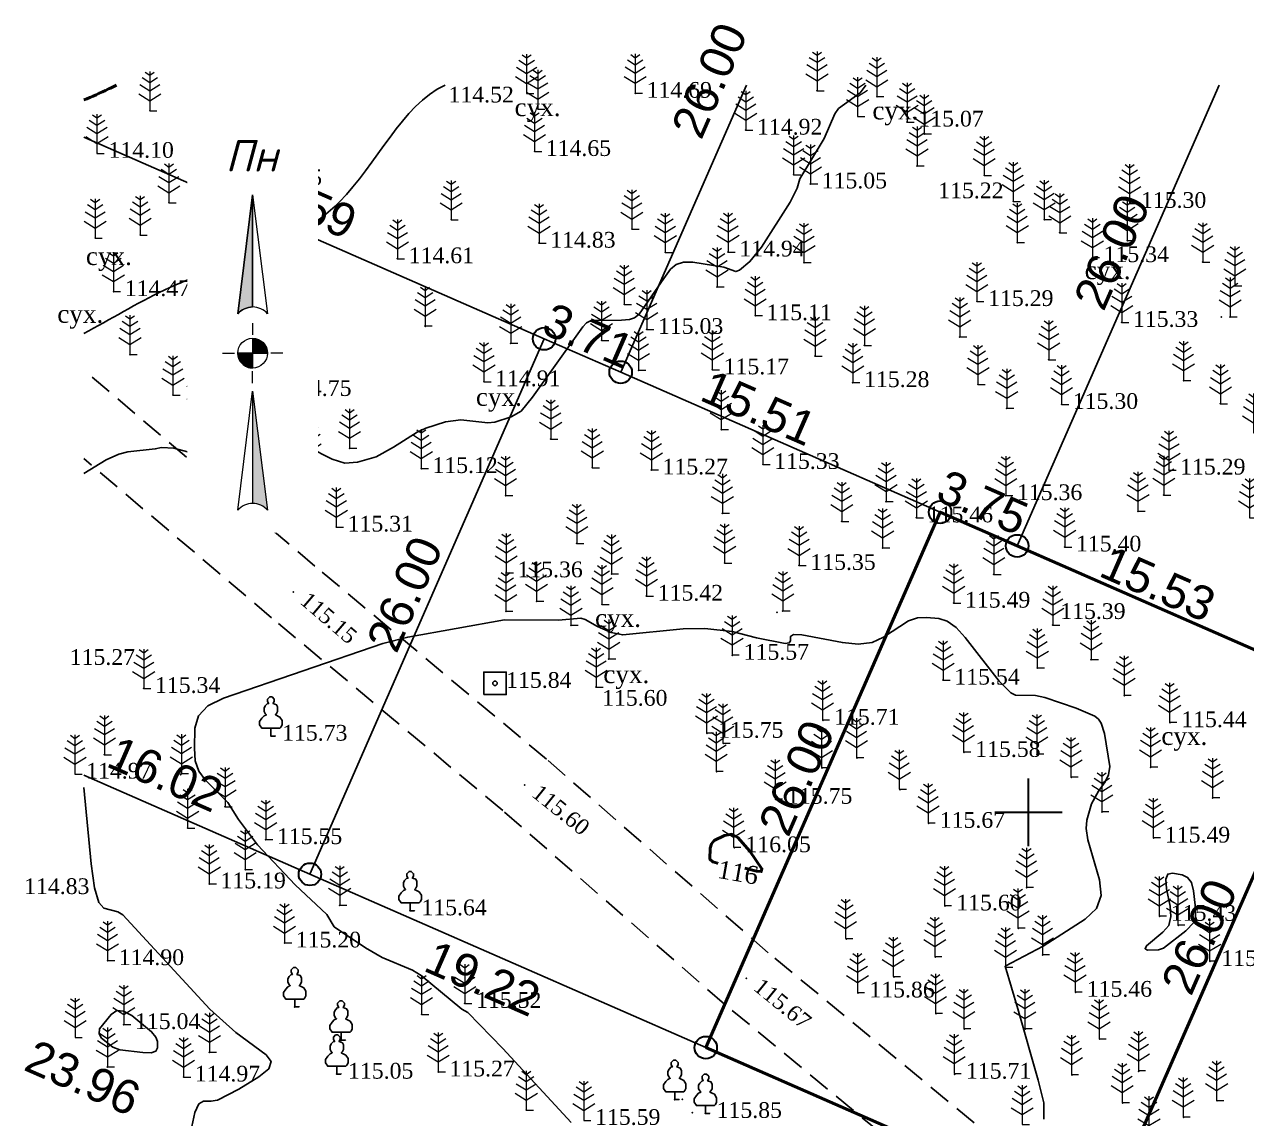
# Model space of a CAD drawing. Header units: millimetres. Extents: x 5405455 to 5405583, y 5524875 to 5524985.
# Drawn here: x 5405455.3 to 5405509.7, y 5524936.4 to 5524985 of the extents above; entities that cross this region are included whole.
import ezdxf
from ezdxf.enums import TextEntityAlignment as Align

# ---------------------------------------------------------------- set-up
doc = ezdxf.new("R2010")
doc.units = ezdxf.units.MM
doc.set_wipeout_variables(frame=1)
doc.linetypes.add('DASHEDX2', pattern=[1.5, 1, -0.5])
for name, color, linetype, lineweight in [('#Лист (текст_ПН)', 250, 'Continuous', 0), ('#Штамп', 250, 'Continuous', 0), ('11900000', 1, 'Continuous', 30), ('ТОЧКИ', 7, 'Continuous', 30)]:
    doc.layers.add(name, color=color, linetype=linetype, lineweight=lineweight)
for name, color, linetype in [('SC007', 7, 'Continuous'), ('горизонтали', 42, 'Continuous'), ('дороги', 7, 'Continuous'), ('Ділянки_Межі', 10, 'Continuous'), ('надписи', 7, 'Continuous'), ('отметки', 7, 'Continuous'), ('промеры', 185, 'Continuous'), ('Растительность', 7, 'Continuous')]:
    doc.layers.add(name, color=color, linetype=linetype)
doc.styles.get("Standard").update_dxf_attribs({"font": 'arial.ttf'})
doc.styles.add('times', font='times.ttf')
doc.styles.add('Мой_Топо', font='isocpeui.ttf')

# ---------------------------------------------------------------- blocks, each defined once
blk = doc.blocks.new('SYMBOL902')
at = {"layer": 'SC007'}
blk.add_lwpolyline([(-1.25, -1.25), (-1.25, 1.25), (1.25, 1.25), (1.25, -1.25)], close=True, dxfattribs=at)
blk.add_circle((0, 0), 0.25, dxfattribs=at)
blk = doc.blocks.new('A$C51FE15A3')
at = {"layer": 'Растительность', "color": 94, "lineweight": 0}
for points in [[(-0.201, 1.726), (0, 1.584), (0.201, 1.726)], [(0, 1.75), (0, 0), (0.319, 0)], [(-0.447, 1.172), (0, 0.895), (0.447, 1.172)], [(-0.343, 1.489), (0, 1.267), (0.343, 1.489)], [(-0.493, 0.753), (0, 0.444), (0.493, 0.753)]]:
    blk.add_lwpolyline(points, dxfattribs=at)
blk = doc.blocks.new('A$C2ACB5305')
at = {"layer": 'Растительность'}
blk.add_lwpolyline([(0.2, 0), (0.2, 0), (0, 0), (0, 0.35), (-0.4, 0.35), (-0.5, 0.5), (-0.5, 0.65), (-0.4, 0.8), (-0.3, 0.9), (-0.2, 0.95), (-0.25, 1), (-0.3, 1.1), (-0.3, 1.25), (-0.25, 1.35), (-0.15, 1.45), (-0.1, 1.45), (-0.15, 1.55), (-0.15, 1.65), (-0.05, 1.75), (0.05, 1.75), (0.15, 1.65), (0.15, 1.55), (0.1, 1.45), (0.25, 1.4), (0.3, 1.3), (0.3, 1.1), (0.25, 1), (0.2, 0.95), (0.4, 0.85), (0.5, 0.7), (0.5, 0.5), (0.45, 0.4), (0.4, 0.35), (0, 0.35)], dxfattribs=at)
blk = doc.blocks.new('*U6')
at = {"color": 0}
for points in [[(-0.1125, 0), (-0.1087, -0.0291), (-0.0974, -0.0563)], [(-0.1125, 0), (-0.0974, -0.0563), (0, 0)], [(-0.0974, -0.0563), (0, -0.1125), (0, 0)], [(-0.0974, -0.0563), (-0.0795, -0.0795), (-0.0563, -0.0974)], [(-0.0974, -0.0563), (-0.0563, -0.0974), (0, -0.1125)], [(-0.0563, -0.0974), (-0.0291, -0.1087), (0, -0.1125)]]:
    blk.add_solid(points, dxfattribs=at)
blk = doc.blocks.new('*U7')
at = {"color": 0}
for points in [[(0, 0), (0.0974, 0.0563), (0, 0.1125)], [(0.0974, 0.0563), (0.0291, 0.1087), (0, 0.1125)], [(0.0974, 0.0563), (0.0563, 0.0974), (0.0291, 0.1087)], [(0.0974, 0.0563), (0.0795, 0.0795), (0.0563, 0.0974)], [(0, 0), (0.1125, 0), (0.0974, 0.0563)], [(0.1125, 0), (0.1087, 0.0291), (0.0974, 0.0563)]]:
    blk.add_solid(points, dxfattribs=at)
blk = doc.blocks.new('*U8')
at = {"color": 0}
for points in [[(0, -1.1363), (0.0212, -1.1378), (0, -0.288)], [(0.0212, -1.1378), (0.042, -1.1424), (0, -0.288)], [(0.042, -1.1424), (0.062, -1.1498), (0, -0.288)], [(0.062, -1.1498), (0.0806, -1.1601), (0, -0.288)], [(0.0806, -1.1601), (0.0976, -1.1729), (0, -0.288)], [(0.0976, -1.1729), (0.1126, -1.188), (0, -0.288)]]:
    blk.add_solid(points, dxfattribs=at)
blk = doc.blocks.new('*U9')
at = {"color": 0}
for points in [[(-0.1126, 0.297), (-0.0976, 0.3121), (0, 1.197)], [(-0.0976, 0.3121), (-0.0806, 0.3249), (0, 1.197)], [(-0.0806, 0.3249), (-0.062, 0.3352), (0, 1.197)], [(-0.062, 0.3352), (-0.042, 0.3426), (0, 1.197)], [(-0.042, 0.3426), (-0.0212, 0.3472), (0, 1.197)], [(-0.0212, 0.3472), (0, 0.3487), (0, 1.197)]]:
    blk.add_solid(points, dxfattribs=at)
blk = doc.blocks.new('#Північ')
at = {"color": 7}
blk.add_wipeout([(-2.901, 10.635), (2.901, 10.635), (2.901, -7.981), (-2.901, -7.981)], dxfattribs=at).dxf.layer = '#Лист (текст_ПН)'
at = {"layer": '#Лист (текст_ПН)'}
for p, q in [((-0.663, 1.748), (0, 7.043)), ((0, 7.043), (0, 2.052)), ((0, 7.043), (0.663, 1.748)), ((0, 1.337), (0, 0.807)), ((0, 0.662), (0, -0.662)), ((-1.337, 0), (-0.807, 0)), ((-0.662, 0), (0.662, 0)), ((1.337, 0), (0.807, 0)), ((0, -1.337), (0, -0.807)), ((-0.663, -6.99), (0, -1.695)), ((0, -1.695), (0.663, -6.99)), ((0, -1.695), (0, -6.686))]:
    blk.add_line(p, q, dxfattribs=at)
at = {"layer": '#Лист (текст_ПН)', "flags": 128}
for points in [[(0, 7.043), (-0.663, 1.748, -0.218585), (0, 2.052)], [(0, 0), (-0.662, 0, 0.414214), (0, -0.662)]]:
    blk.add_lwpolyline(points, format="xyb", close=True, dxfattribs=at)
at = {"layer": '#Лист (текст_ПН)'}
blk.add_circle((0, 0), 0.662, dxfattribs=at)
for centre in [(0, 1.178), (0, -7.56)]:
    blk.add_arc(centre, 0.874, 40.6798, 139.3202, dxfattribs=at)
at = {"layer": '#Лист (текст_ПН)', "xscale": 5.883850111352785, "yscale": 5.883850111352785, "zscale": 5.883850111352785}
for name in ['*U9', '*U7', '*U6', '*U8']:
    blk.add_blockref(name, (0, 0), dxfattribs=at)
at = {"layer": '#Лист (текст_ПН)', "style": 'Мой_Топо'}
blk.add_text('Пн', height=1.4, dxfattribs=at).set_placement((-1.217, 8.077))

msp = doc.modelspace()

# ---------------------------------------------------------------- linework, layer by layer
at = {"layer": '11900000', "color": 7}
for points in [[(5405500, 5524948.5, 0), (5405500, 5524951.5, 0)], [(5405500, 5524948.5, 0), (5405500, 5524951.5, 0)], [(5405498.5, 5524950, 0), (5405501.5, 5524950, 0)], [(5405498.5, 5524950, 0), (5405501.5, 5524950, 0)]]:
    msp.add_polyline3d(points, dxfattribs=at)
at = {"layer": 'горизонтали', "color": 32}
for points in [[(5405457.961, 5524965.077, 115), (5405458.957, 5524965.682, 115), (5405459.517, 5524965.932, 115), (5405459.917, 5524966.032, 115), (5405461.147, 5524966.162, 115), (5405461.427, 5524966.232, 115), (5405461.967, 5524966.202, 115), (5405463.017, 5524965.922, 115), (5405463.447, 5524965.852, 115), (5405463.877, 5524965.912, 115), (5405464.297, 5524966.102, 115), (5405464.927, 5524966.462, 115), (5405465.357, 5524966.642, 115), (5405465.817, 5524966.692, 115), (5405466.297, 5524966.602, 115), (5405467.717, 5524966.192, 115), (5405467.837, 5524966.192, 115), (5405467.957, 5524966.242, 115), (5405469.017, 5524965.712, 115), (5405469.577, 5524965.522, 115), (5405470.147, 5524965.572, 115), (5405470.967, 5524965.812, 115), (5405471.747, 5524966.242, 115), (5405472.797, 5524966.902, 115), (5405473.187, 5524967.092, 115), (5405474.057, 5524967.362, 115), (5405474.747, 5524967.452, 115), (5405475.947, 5524967.322, 115), (5405476.257, 5524967.352, 115), (5405476.977, 5524967.592, 115), (5405477.427, 5524967.842, 115), (5405477.927, 5524968.472, 115), (5405480.167, 5524971.592, 115), (5405480.337, 5524971.772, 115), (5405480.547, 5524971.872, 115), (5405481.897, 5524971.892, 115), (5405482.247, 5524971.922, 115), (5405482.467, 5524971.992, 115), (5405482.677, 5524972.152, 115), (5405483.767, 5524973.742, 115), (5405484.077, 5524974.152, 115), (5405484.317, 5524974.362, 115), (5405484.647, 5524974.472, 115), (5405485.057, 5524974.462, 115), (5405486.437, 5524974.252, 115), (5405486.977, 5524974.052, 115), (5405487.137, 5524974.112, 115), (5405487.607, 5524974.492, 115), (5405488.117, 5524975.132, 115), (5405489.397, 5524977.142, 115), (5405489.707, 5524977.762, 115), (5405489.827, 5524978.172, 115), (5405490.907, 5524979.962, 115), (5405491.377, 5524981.072, 115), (5405491.547, 5524981.302, 115), (5405492.507, 5524982.002, 115), (5405492.737, 5524982.292, 115), (5405492.758, 5524982.345, 115)], [(5405500.677, 5524936.352, 115.5), (5405500.687, 5524937.072, 115.5), (5405500.437, 5524938.082, 115.5), (5405499.527, 5524941.262, 115.5), (5405498.957, 5524943.152, 115.5), (5405500.647, 5524944.052, 115.5), (5405502.517, 5524945.252, 115.5), (5405503.027, 5524945.722, 115.5), (5405503.237, 5524946.302, 115.5), (5405503.157, 5524946.992, 115.5), (5405502.637, 5524948.772, 115.5), (5405502.567, 5524949.282, 115.5), (5405502.597, 5524949.652, 115.5), (5405502.807, 5524950.372, 115.5), (5405503.117, 5524950.942, 115.5), (5405503.407, 5524951.362, 115.5), (5405503.557, 5524951.672, 115.5), (5405503.617, 5524952.032, 115.5), (5405503.387, 5524953.502, 115.5), (5405503.227, 5524953.962, 115.5), (5405503.107, 5524954.142, 115.5), (5405502.947, 5524954.282, 115.5), (5405502.117, 5524954.632, 115.5), (5405500.727, 5524955.102, 115.5), (5405500.317, 5524955.192, 115.5), (5405499.427, 5524955.212, 115.5), (5405499.207, 5524955.312, 115.5), (5405498.697, 5524955.832, 115.5), (5405497.177, 5524957.772, 115.5), (5405496.777, 5524958.222, 115.5), (5405496.387, 5524958.502, 115.5), (5405496.007, 5524958.622, 115.5), (5405495.457, 5524958.672, 115.5), (5405495.067, 5524958.652, 115.5), (5405494.657, 5524958.512, 115.5), (5405493.547, 5524957.792, 115.5), (5405493.037, 5524957.552, 115.5), (5405492.427, 5524957.482, 115.5), (5405491.717, 5524957.552, 115.5), (5405489.917, 5524957.892, 115.5), (5405489.537, 5524957.912, 115.5), (5405489.417, 5524957.822, 115.5), (5405489.417, 5524957.632, 115.5), (5405489.357, 5524957.532, 115.5), (5405489.167, 5524957.512, 115.5), (5405487.897, 5524957.762, 115.5), (5405486.817, 5524958.042, 115.5), (5405485.597, 5524958.172, 115.5), (5405484.637, 5524958.162, 115.5), (5405481.947, 5524957.892, 115.5), (5405481.427, 5524957.992, 115.5), (5405480.827, 5524958.262, 115.5), (5405480.277, 5524958.572, 115.5), (5405480.077, 5524958.632, 115.5), (5405479.087, 5524958.542, 115.5), (5405476.687, 5524958.562, 115.5), (5405472.377, 5524957.792, 115.5), (5405471.267, 5524957.502, 115.5), (5405464.187, 5524955.072, 115.5), (5405463.487, 5524954.732, 115.5), (5405463.067, 5524954.292, 115.5), (5405462.907, 5524953.742, 115.5), (5405462.887, 5524952.852, 115.5), (5405462.927, 5524952.292, 115.5), (5405463.087, 5524951.832, 115.5), (5405463.367, 5524951.452, 115.5), (5405464.377, 5524950.432, 115.5), (5405464.847, 5524949.682, 115.5), (5405465.697, 5524948.552, 115.5), (5405467.367, 5524946.772, 115.5), (5405468.777, 5524945.462, 115.5), (5405469.107, 5524944.912, 115.5), (5405469.107, 5524944.912, 115.5), (5405470.497, 5524943.972, 115.5), (5405471.247, 5524943.542, 115.5), (5405472.587, 5524942.982, 115.5), (5405472.977, 5524942.742, 115.5), (5405474.787, 5524941.242, 115.5), (5405475.057, 5524941.092, 115.5), (5405476.617, 5524939.502, 115.5), (5405479.657, 5524936.202, 115.5)], [(5405462.767, 5524936.022, 115), (5405462.907, 5524936.652, 115), (5405463.077, 5524937.032, 115), (5405463.287, 5524937.152, 115), (5405463.617, 5524937.152, 115), (5405463.907, 5524937.202, 115), (5405464.857, 5524937.692, 115), (5405465.757, 5524938.242, 115), (5405466.197, 5524938.592, 115), (5405466.297, 5524938.912, 115), (5405466.077, 5524939.212, 115), (5405464.727, 5524940.202, 115), (5405463.567, 5524941.242, 115), (5405459.707, 5524945.442, 115), (5405459.477, 5524945.572, 115), (5405458.857, 5524945.732, 115), (5405458.627, 5524945.982, 115), (5405458.437, 5524946.642, 115), (5405458.297, 5524947.712, 115), (5405457.961, 5524951.109, 115)]]:
    msp.add_polyline3d(points, dxfattribs=at)
at = {"layer": 'горизонтали', "color": 32, "lineweight": 50}
for points in [[(5405485.837, 5524948.412, 116), (5405485.897, 5524948.602, 116), (5405486.007, 5524948.742, 116), (5405486.467, 5524948.962, 116), (5405486.797, 5524949.022, 116), (5405487.067, 5524948.882, 116), (5405487.597, 5524948.272, 116), (5405488.137, 5524947.492, 116), (5405488.107, 5524947.362, 116), (5405487.897, 5524947.382, 116), (5405487.372, 5524947.522, 116)], [(5405486.182, 5524947.73, 116), (5405486.167, 5524947.732, 116), (5405485.947, 5524947.792, 116), (5405485.827, 5524947.912, 116), (5405485.837, 5524948.412, 116), (5405485.837, 5524948.412, 116)]]:
    msp.add_polyline3d(points, dxfattribs=at)
at = {"layer": 'горизонтали', "color": 32}
for points in [[(5405505.787, 5524943.882, 115.5), (5405506.007, 5524943.962, 115.5), (5405506.997, 5524944.722, 115.5), (5405507.357, 5524945.102, 115.5), (5405507.427, 5524945.242, 115.5), (5405507.417, 5524945.872, 115.5), (5405507.337, 5524946.502, 115.5), (5405507.247, 5524946.872, 115.5), (5405507.077, 5524947.102, 115.5), (5405506.837, 5524947.222, 115.5), (5405506.407, 5524947.292, 115.5), (5405506.197, 5524947.252, 115.5), (5405506.107, 5524947.022, 115.5), (5405506.147, 5524946.602, 115.5), (5405506.307, 5524945.832, 115.5), (5405506.337, 5524945.362, 115.5), (5405506.237, 5524944.972, 115.5), (5405505.977, 5524944.672, 115.5), (5405505.257, 5524944.062, 115.5), (5405505.187, 5524943.932, 115.5), (5405505.297, 5524943.872, 115.5), (5405505.787, 5524943.882, 115.5)], [(5405459.257, 5524939.552, 115), (5405459.567, 5524939.442, 115), (5405460.597, 5524939.312, 115), (5405460.957, 5524939.302, 115), (5405461.177, 5524939.372, 115), (5405461.237, 5524939.522, 115), (5405461.237, 5524939.802, 115), (5405461.167, 5524940.002, 115), (5405460.977, 5524940.242, 115), (5405460.097, 5524940.962, 115), (5405459.737, 5524941.162, 115), (5405459.437, 5524941.182, 115), (5405459.177, 5524941.012, 115), (5405458.667, 5524940.372, 115), (5405458.647, 5524940.152, 115), (5405458.757, 5524939.962, 115), (5405459.257, 5524939.552, 115)]]:
    msp.add_polyline3d(points, close=True, dxfattribs=at)
msp.add_open_spline([(5405474.04, 5524982.345), (5405472.116, 5524981.449), (5405469.563, 5524975.446), (5405462.964, 5524974.294), (5405459.137, 5524971.908), (5405457.961, 5524971.303)], degree=3, knots=[517.067653, 517.067653, 517.067653, 517.067653, 523.922474, 532.65983, 536.555295, 536.555295, 536.555295, 536.555295], dxfattribs=at)
at = {"layer": 'горизонтали', "color": 32, "lineweight": 50}
msp.add_open_spline([(5405459.422, 5524982.345), (5405459.303, 5524982.287), (5405458.821, 5524982.055), (5405458.331, 5524981.827), (5405457.961, 5524981.686)], degree=3, knots=[552.484166, 552.484166, 552.484166, 552.484166, 552.867699, 554.028881, 554.028881, 554.028881, 554.028881], dxfattribs=at)
at = {"layer": 'дороги', "color": 7, "linetype": 'DASHEDX2', "elevation": 112.707}
for points in [[(5405529.661, 5524908.593), (5405526.201, 5524911.666), (5405519.211, 5524918.065), (5405516.109, 5524920.874), (5405507.325, 5524928.213), (5405498.739, 5524935.236), (5405488.419, 5524943.754), (5405478.555, 5524952.36), (5405468.249, 5524960.953), (5405457.961, 5524969.67)], [(5405516.907, 5524916.173), (5405514.139, 5524918.61), (5405505.413, 5524925.901), (5405496.835, 5524932.918), (5405486.477, 5524941.466), (5405476.607, 5524950.078), (5405466.319, 5524958.657), (5405457.961, 5524965.738)]]:
    msp.add_lwpolyline(points, dxfattribs=at)
at = {"layer": 'Ділянки_Межі', "lineweight": 25}
for points in [[(5405487.445, 5524982.345), (5405481.853, 5524969.573), (5405478.451, 5524971.063), (5405457.961, 5524980.033)], [(5405508.487, 5524982.345), (5405499.497, 5524961.849), (5405496.065, 5524963.351), (5405481.853, 5524969.573)], [(5405481.853, 5524969.573), (5405487.445, 5524982.345)], [(5405517.509, 5524982.345), (5405527.584, 5524977.934), (5405517.141, 5524954.124), (5405513.725, 5524955.62), (5405499.497, 5524961.849)], [(5405499.497, 5524961.849), (5405508.487, 5524982.345)], [(5405457.961, 5524980.033), (5405478.451, 5524971.063), (5405468.029, 5524947.243), (5405457.961, 5524951.651)], [(5405540.705, 5524915.425), (5405520.904, 5524924.094), (5405503.281, 5524931.809), (5405485.638, 5524939.534), (5405468.029, 5524947.243), (5405457.961, 5524951.651)]]:
    msp.add_lwpolyline(points, dxfattribs=at)
msp.add_lwpolyline([(5405468.029, 5524947.243), (5405478.451, 5524971.063), (5405481.853, 5524969.573), (5405496.065, 5524963.351), (5405485.638, 5524939.534)], close=True, dxfattribs=at)
at = {"layer": 'Ділянки_Межі', "lineweight": 50}
msp.add_lwpolyline([(5405485.638, 5524939.534), (5405496.065, 5524963.351), (5405499.497, 5524961.849), (5405513.725, 5524955.62), (5405503.281, 5524931.809)], close=True, dxfattribs=at)
at = {"layer": 'Ділянки_Межі', "lineweight": 0}
msp.add_lwpolyline([(5405503.281, 5524931.809), (5405513.725, 5524955.62), (5405517.141, 5524954.124), (5405531.332, 5524947.911), (5405520.904, 5524924.094)], close=True, dxfattribs=at)
at = {"layer": 'отметки', "color": 7}
for p in [(5405490.59, 5524982.096, 114.96), (5405477.683, 5524981.973, 114.508), (5405482.507, 5524981.982, 114.686), (5405493.252, 5524981.827, 115.019), (5405460.915, 5524981.209, 114.065), (5405478.17, 5524981.287, 114.55), (5405494.599, 5524980.701, 115.068), (5405487.419, 5524980.342, 114.921), (5405495.365, 5524980.174, 115.149), (5405478.021, 5524979.393, 114.646), (5405458.565, 5524979.31, 114.098), (5405489.548, 5524978.356, 114.975), (5405495.044, 5524978.751, 115.117), (5405498.031, 5524978.327, 115.221), (5405465.157, 5524978.091, 114.255), (5405490.298, 5524977.95, 115.045), (5405499.322, 5524977.169, 115.249), (5405461.762, 5524977.119, 114.27), (5405504.503, 5524977.084, 115.296), (5405474.315, 5524976.357, 114.684), (5405500.701, 5524976.364, 115.289), (5405458.478, 5524975.549, 114.183), (5405460.476, 5524975.679, 114.289), (5405482.354, 5524975.945, 114.927), (5405501.391, 5524975.777, 115.293), (5405478.219, 5524975.315, 114.832), (5405499.497, 5524975.338, 115.308), (5405504.394, 5524975.429, 115.352), (5405471.921, 5524974.623, 114.608), (5405483.845, 5524974.902, 114.976), (5405486.633, 5524974.924, 114.944), (5405490.006, 5524974.448, 115.094), (5405502.841, 5524974.672, 115.339), (5405507.754, 5524974.472, 115.319), (5405464.948, 5524973.861, 114.545), (5405486.137, 5524973.371, 115.078), (5405509.18, 5524973.42, 115.308), (5405459.287, 5524973.16, 114.469), (5405482.013, 5524972.591, 114.962), (5405497.704, 5524972.72, 115.286), (5405487.84, 5524972.088, 115.113), (5405504.147, 5524971.79, 115.325), (5405508.573, 5524972.034, 115.33), (5405508.97, 5524972.036, 115.329), (5405465.201, 5524971.678, 114.642), (5405473.151, 5524971.631, 114.707), (5405473.162, 5524971.619, 114.693), (5405483.012, 5524971.478, 115.028), (5405476.961, 5524970.864, 114.907), (5405481.001, 5524970.988, 115.045), (5405492.698, 5524970.772, 115.174), (5405496.936, 5524971.147, 115.201), (5405460.021, 5524970.361, 114.72), (5405490.505, 5524970.29, 115.208), (5405500.899, 5524970.128, 115.353), (5405465.41, 5524969.853, 114.708), (5405467.518, 5524969.604, 114.744), (5405482.649, 5524969.664, 115.132), (5405485.935, 5524969.682, 115.165), (5405475.767, 5524969.152, 114.911), (5405492.183, 5524969.113, 115.276), (5405497.753, 5524969.03, 115.289), (5405506.904, 5524969.197, 115.365), (5405461.933, 5524968.561, 114.928), (5405466.47, 5524968.719, 114.75), (5405499.025, 5524967.97, 115.259), (5405501.471, 5524968.142, 115.302), (5405508.538, 5524968.173, 115.355), (5405486.333, 5524967.018, 115.26), (5405478.739, 5524966.605, 115.074), (5405469.792, 5524966.189, 114.916), (5405468.037, 5524965.643, 115.049), (5405472.978, 5524965.292, 115.12), (5405480.594, 5524965.322, 115.182), (5405483.216, 5524965.227, 115.271), (5405488.184, 5524965.473, 115.326), (5405506.247, 5524965.223, 115.29), (5405506.018, 5524964.106, 115.355), (5405476.733, 5524964.089, 115.151), (5405493.661, 5524963.824, 115.374), (5405498.986, 5524964.088, 115.358), (5405486.379, 5524963.299, 115.295), (5405495.015, 5524963.098, 115.463), (5405504.866, 5524963.386, 115.315), (5405469.203, 5524962.689, 115.315), (5405491.687, 5524962.941, 115.329), (5405479.901, 5524961.959, 115.216), (5405493.513, 5524961.756, 115.453), (5405501.612, 5524961.802, 115.401), (5405486.484, 5524961.085, 115.311), (5405489.793, 5524960.981, 115.354), (5405476.759, 5524960.654, 115.36), (5405481.445, 5524960.599, 115.313), (5405498.457, 5524960.578, 115.406), (5405467.284, 5524959.805, 115.15), (5405478.113, 5524959.389, 115.394), (5405481.015, 5524959.255, 115.456), (5405483.002, 5524959.615, 115.422), (5405496.673, 5524959.304, 115.488), (5405476.744, 5524958.945, 115.455), (5405488.806, 5524958.892, 115.408), (5405489.067, 5524958.958, 115.45), (5405479.64, 5524958.321, 115.526), (5405501.077, 5524958.334, 115.391), (5405481.322, 5524956.818, 115.546), (5405486.827, 5524956.986, 115.569), (5405502.787, 5524956.792, 115.395), (5405500.39, 5524956.425, 115.46), (5405460.631, 5524955.511, 115.341), (5405480.755, 5524955.573, 115.604), (5405496.2, 5524955.88, 115.544), (5405504.259, 5524955.194, 115.456), (5405490.852, 5524954.098, 115.71), (5405506.296, 5524953.987, 115.444), (5405466.289, 5524953.388, 115.731), (5405485.688, 5524953.515, 115.75), (5405486.416, 5524953.064, 115.729), (5405458.884, 5524952.561, 115.206), (5405492.365, 5524952.421, 115.701), (5405497.129, 5524952.664, 115.578), (5405500.383, 5524952.575, 115.59), (5405462.271, 5524951.67, 115.468), (5405462.307, 5524951.72, 115.463), (5405486.117, 5524951.806, 115.787), (5405490.805, 5524951.972, 115.707), (5405505.44, 5524952.006, 115.433), (5405477.581, 5524951.219, 115.596), (5405501.911, 5524951.555, 115.569), (5405488.755, 5524950.58, 115.753), (5405494.275, 5524951.004, 115.729), (5405508.201, 5524950.635, 115.465), (5405464.249, 5524950.249, 115.483), (5405503.277, 5524950.01, 115.466), (5405495.552, 5524949.511, 115.674), (5405462.584, 5524949.296, 115.404), (5405466.057, 5524948.788, 115.55), (5405486.906, 5524948.427, 116.05), (5405505.567, 5524948.856, 115.486), (5405465.145, 5524947.456, 115.379), (5405463.547, 5524946.818, 115.189), (5405499.924, 5524946.65, 115.608), (5405469.352, 5524945.867, 115.588), (5405472.486, 5524945.62, 115.639), (5405496.285, 5524945.835, 115.598), (5405505.833, 5524945.375, 115.429), (5405499.548, 5524944.84, 115.549), (5405506.662, 5524944.969, 115.522), (5405466.895, 5524944.188, 115.197), (5405491.891, 5524944.363, 115.879), (5405495.858, 5524943.561, 115.656), (5405500.637, 5524943.647, 115.486), (5405459.02, 5524943.405, 114.903), (5405498.996, 5524943.104, 115.498), (5405508.079, 5524943.367, 115.412), (5405487.448, 5524942.61, 115.672), (5405494.009, 5524942.679, 115.747), (5405492.418, 5524941.965, 115.86), (5405502.091, 5524941.999, 115.461), (5405467.348, 5524941.342, 115.116), (5405474.918, 5524941.502, 115.524), (5405472.992, 5524941.013, 115.4), (5405495.886, 5524941.042, 115.632), (5405459.742, 5524940.561, 115.041), (5405497.142, 5524940.364, 115.647), (5405499.857, 5524940.358, 115.497), (5405469.41, 5524939.866, 115.136), (5405503.161, 5524939.913, 115.424), (5405463.555, 5524939.327, 114.936), (5405459.015, 5524938.675, 114.972), (5405462.404, 5524938.228, 114.969), (5405469.221, 5524938.355, 115.053), (5405473.735, 5524938.453, 115.267), (5405496.716, 5524938.354, 115.709), (5405501.929, 5524938.316, 115.443), (5405504.906, 5524938.485, 115.374), (5405484.257, 5524937.224, 115.766), (5405484.598, 5524937.235, 115.868), (5405504.192, 5524937.072, 115.32), (5405508.389, 5524937.169, 115.265), (5405477.652, 5524936.759, 115.284), (5405485.047, 5524936.636, 115.768), (5405485.622, 5524936.608, 115.847), (5405506.897, 5524936.433, 115.304)]:
    msp.add_point(p, dxfattribs=at)
at = {"layer": 'ТОЧКИ'}
for centre in [(5405478.451, 5524971.063, 107.24), (5405481.853, 5524969.573, 107.24), (5405496.065, 5524963.351, 107.24), (5405499.497, 5524961.849, 107.24), (5405468.029, 5524947.243, 107.24), (5405485.638, 5524939.534)]:
    msp.add_circle(centre, 0.5, dxfattribs=at)

# ---------------------------------------------------------------- block references
at = {"layer": 'отметки', "color": 7, "xscale": 0.400000000372529, "yscale": 0.400000000372529, "zscale": 0.400000000372529}
msp.add_blockref('SYMBOL902', (5405476.26, 5524955.74, 115.84), dxfattribs=at)
at = {"layer": 'Растительность', "color": 7}
for name, p in [('A$C51FE15A3', (5405477.67, 5524981.97, 114.51)), ('A$C51FE15A3', (5405482.5, 5524981.98, 114.69)), ('A$C51FE15A3', (5405490.59, 5524982.09, 114.96)), ('A$C51FE15A3', (5405493.25, 5524981.83, 115.02)), ('A$C51FE15A3', (5405460.9, 5524981.2, 114.06)), ('A$C51FE15A3', (5405478.16, 5524981.28, 114.55)), ('A$C51FE15A3', (5405492.396, 5524980.944)), ('A$C51FE15A3', (5405487.42, 5524980.34, 114.92)), ('A$C51FE15A3', (5405494.6, 5524980.7, 115.07)), ('A$C51FE15A3', (5405495.36, 5524980.17, 115.15)), ('A$C51FE15A3', (5405458.55, 5524979.3, 114.1)), ('A$C51FE15A3', (5405478.02, 5524979.39, 114.65)), ('A$C51FE15A3', (5405495.04, 5524978.75, 115.12)), ('A$C51FE15A3', (5405489.55, 5524978.35, 114.97)), ('A$C51FE15A3', (5405498.03, 5524978.33, 115.22)), ('A$C51FE15A3', (5405465.15, 5524978.09, 114.25)), ('A$C51FE15A3', (5405490.3, 5524977.95, 115.05)), ('A$C51FE15A3', (5405461.75, 5524977.11, 114.27)), ('A$C51FE15A3', (5405499.32, 5524977.17, 115.25)), ('A$C51FE15A3', (5405504.5, 5524977.08, 115.3)), ('A$C51FE15A3', (5405474.31, 5524976.35, 114.68)), ('A$C51FE15A3', (5405482.35, 5524975.94, 114.93)), ('A$C51FE15A3', (5405500.7, 5524976.36, 115.29)), ('A$C51FE15A3', (5405458.47, 5524975.54, 114.18)), ('A$C51FE15A3', (5405460.47, 5524975.67, 114.29)), ('A$C51FE15A3', (5405501.39, 5524975.78, 115.29)), ('A$C51FE15A3', (5405504.39, 5524975.43, 115.35)), ('A$C51FE15A3', (5405478.22, 5524975.31, 114.83)), ('A$C51FE15A3', (5405483.84, 5524974.9, 114.98)), ('A$C51FE15A3', (5405486.63, 5524974.92, 114.94)), ('A$C51FE15A3', (5405499.5, 5524975.34, 115.31)), ('A$C51FE15A3', (5405471.92, 5524974.62, 114.61)), ('A$C51FE15A3', (5405490.01, 5524974.45, 115.09)), ('A$C51FE15A3', (5405502.84, 5524974.67, 115.34)), ('A$C51FE15A3', (5405507.75, 5524974.47, 115.32)), ('A$C51FE15A3', (5405464.94, 5524973.86, 114.55)), ('A$C51FE15A3', (5405486.14, 5524973.37, 115.08)), ('A$C51FE15A3', (5405509.18, 5524973.42, 115.31)), ('A$C51FE15A3', (5405459.28, 5524973.16, 114.47)), ('A$C51FE15A3', (5405497.7, 5524972.72, 115.29)), ('A$C51FE15A3', (5405482.01, 5524972.59, 114.96)), ('A$C51FE15A3', (5405465.2, 5524971.67, 114.64)), ('A$C51FE15A3', (5405473.15, 5524971.63, 114.71)), ('A$C51FE15A3', (5405487.84, 5524972.09, 115.11)), ('A$C51FE15A3', (5405504.15, 5524971.79, 115.33)), ('A$C51FE15A3', (5405508.97, 5524972.04, 115.33)), ('A$C51FE15A3', (5405483.01, 5524971.48, 115.03)), ('A$C51FE15A3', (5405496.94, 5524971.15, 115.2)), ('A$C51FE15A3', (5405476.96, 5524970.86, 114.91)), ('A$C51FE15A3', (5405481, 5524970.99, 115.05)), ('A$C51FE15A3', (5405492.7, 5524970.77, 115.17)), ('A$C51FE15A3', (5405460.02, 5524970.36, 114.72)), ('A$C51FE15A3', (5405490.5, 5524970.29, 115.21)), ('A$C51FE15A3', (5405500.9, 5524970.13, 115.35)), ('A$C51FE15A3', (5405465.41, 5524969.85, 114.71)), ('A$C51FE15A3', (5405467.52, 5524969.6, 114.74)), ('A$C51FE15A3', (5405482.65, 5524969.66, 115.13)), ('A$C51FE15A3', (5405485.93, 5524969.68, 115.17)), ('A$C51FE15A3', (5405475.77, 5524969.15, 114.91)), ('A$C51FE15A3', (5405492.18, 5524969.11, 115.28)), ('A$C51FE15A3', (5405497.75, 5524969.03, 115.29)), ('A$C51FE15A3', (5405506.9, 5524969.2, 115.37)), ('A$C51FE15A3', (5405461.93, 5524968.56, 114.93)), ('A$C51FE15A3', (5405466.47, 5524968.72, 114.75)), ('A$C51FE15A3', (5405499.03, 5524967.97, 115.26)), ('A$C51FE15A3', (5405501.47, 5524968.14, 115.3)), ('A$C51FE15A3', (5405508.54, 5524968.17, 115.35)), ('A$C51FE15A3', (5405486.33, 5524967.02, 115.26)), ('A$C51FE15A3', (5405510.01, 5524966.88, 115.33)), ('A$C51FE15A3', (5405469.79, 5524966.19, 114.92)), ('A$C51FE15A3', (5405478.74, 5524966.6, 115.07)), ('A$C51FE15A3', (5405468.04, 5524965.64, 115.05)), ('A$C51FE15A3', (5405472.98, 5524965.29, 115.12)), ('A$C51FE15A3', (5405480.59, 5524965.32, 115.18)), ('A$C51FE15A3', (5405483.22, 5524965.23, 115.27)), ('A$C51FE15A3', (5405488.18, 5524965.47, 115.33)), ('A$C51FE15A3', (5405506.25, 5524965.22, 115.29)), ('A$C51FE15A3', (5405476.73, 5524964.09, 115.15)), ('A$C51FE15A3', (5405498.99, 5524964.09, 115.36)), ('A$C51FE15A3', (5405506.02, 5524964.11, 115.35)), ('A$C51FE15A3', (5405493.66, 5524963.82, 115.37)), ('A$C51FE15A3', (5405486.38, 5524963.3, 115.29)), ('A$C51FE15A3', (5405491.69, 5524962.94, 115.33)), ('A$C51FE15A3', (5405495.01, 5524963.1, 115.46)), ('A$C51FE15A3', (5405504.87, 5524963.39, 115.31)), ('A$C51FE15A3', (5405509.84, 5524963.1, 115.35)), ('A$C51FE15A3', (5405469.2, 5524962.69, 115.31)), ('A$C51FE15A3', (5405479.9, 5524961.96, 115.22)), ('A$C51FE15A3', (5405501.61, 5524961.8, 115.4)), ('A$C51FE15A3', (5405493.51, 5524961.76, 115.45)), ('A$C51FE15A3', (5405486.48, 5524961.08, 115.31)), ('A$C51FE15A3', (5405489.79, 5524960.98, 115.35)), ('A$C51FE15A3', (5405476.76, 5524960.65, 115.36)), ('A$C51FE15A3', (5405481.44, 5524960.6, 115.31)), ('A$C51FE15A3', (5405498.46, 5524960.58, 115.41)), ('A$C51FE15A3', (5405478.11, 5524959.39, 115.39)), ('A$C51FE15A3', (5405481.02, 5524959.25, 115.46)), ('A$C51FE15A3', (5405483, 5524959.62, 115.42)), ('A$C51FE15A3', (5405496.67, 5524959.3, 115.49)), ('A$C51FE15A3', (5405476.74, 5524958.94, 115.46)), ('A$C51FE15A3', (5405489.07, 5524958.96, 115.45)), ('A$C51FE15A3', (5405479.64, 5524958.32, 115.53)), ('A$C51FE15A3', (5405501.08, 5524958.33, 115.39)), ('A$C51FE15A3', (5405486.81, 5524957, 115.57)), ('A$C51FE15A3', (5405481.32, 5524956.82, 115.55)), ('A$C51FE15A3', (5405500.39, 5524956.42, 115.46)), ('A$C51FE15A3', (5405502.79, 5524956.79, 115.4)), ('A$C51FE15A3', (5405496.2, 5524955.88, 115.54)), ('A$C51FE15A3', (5405460.631, 5524955.511, 115.341)), ('A$C51FE15A3', (5405480.76, 5524955.57, 115.6)), ('A$C51FE15A3', (5405504.25, 5524955.21, 115.46)), ('A$C51FE15A3', (5405490.83, 5524954.12, 115.71)), ('A$C51FE15A3', (5405506.28, 5524954.01, 115.44)), ('A$C2ACB5305', (5405466.289, 5524953.388, 115.731)), ('A$C51FE15A3', (5405485.67, 5524953.54, 115.75)), ('A$C51FE15A3', (5405458.884, 5524952.561, 115.206)), ('A$C51FE15A3', (5405486.4, 5524953.08, 115.73)), ('A$C51FE15A3', (5405497.11, 5524952.69, 115.58)), ('A$C51FE15A3', (5405500.37, 5524952.6, 115.59)), ('A$C51FE15A3', (5405492.35, 5524952.44, 115.7)), ('A$C51FE15A3', (5405505.43, 5524952.03, 115.43)), ('A$C51FE15A3', (5405457.57, 5524951.7, 114.967)), ('A$C51FE15A3', (5405462.307, 5524951.72, 115.463)), ('A$C51FE15A3', (5405486.1, 5524951.83, 115.79)), ('A$C51FE15A3', (5405490.79, 5524951.99, 115.71)), ('A$C51FE15A3', (5405501.89, 5524951.58, 115.57)), ('A$C51FE15A3', (5405494.25, 5524951.03, 115.73)), ('A$C51FE15A3', (5405488.73, 5524950.6, 115.75)), ('A$C51FE15A3', (5405508.19, 5524950.66, 115.47)), ('A$C51FE15A3', (5405464.249, 5524950.249, 115.483)), ('A$C51FE15A3', (5405503.26, 5524950.03, 115.47)), ('A$C51FE15A3', (5405462.584, 5524949.296, 115.404)), ('A$C51FE15A3', (5405495.53, 5524949.53, 115.67)), ('A$C51FE15A3', (5405466.057, 5524948.788, 115.55)), ('A$C51FE15A3', (5405505.55, 5524948.88, 115.49)), ('A$C51FE15A3', (5405486.88, 5524948.45, 116.05)), ('A$C51FE15A3', (5405465.145, 5524947.456, 115.379)), ('A$C51FE15A3', (5405463.547, 5524946.818, 115.189)), ('A$C51FE15A3', (5405499.91, 5524946.67, 115.61)), ('A$C51FE15A3', (5405469.352, 5524945.867, 115.588)), ('A$C2ACB5305', (5405472.486, 5524945.62, 115.639)), ('A$C51FE15A3', (5405496.26, 5524945.86, 115.6)), ('A$C51FE15A3', (5405505.82, 5524945.4, 115.43)), ('A$C51FE15A3', (5405506.64, 5524944.99, 115.52)), ('A$C51FE15A3', (5405499.53, 5524944.86, 115.55)), ('A$C51FE15A3', (5405466.895, 5524944.188, 115.197)), ('A$C51FE15A3', (5405491.86, 5524944.39, 115.88)), ('A$C51FE15A3', (5405459.02, 5524943.405, 114.903)), ('A$C51FE15A3', (5405495.83, 5524943.59, 115.66)), ('A$C51FE15A3', (5405500.62, 5524943.67, 115.49)), ('A$C51FE15A3', (5405508.06, 5524943.39, 115.41)), ('A$C51FE15A3', (5405498.98, 5524943.12, 115.5)), ('A$C51FE15A3', (5405493.98, 5524942.7, 115.75)), ('A$C51FE15A3', (5405492.39, 5524941.99, 115.86)), ('A$C51FE15A3', (5405502.07, 5524942.02, 115.46)), ('A$C2ACB5305', (5405467.348, 5524941.342, 115.116)), ('A$C51FE15A3', (5405474.918, 5524941.502, 115.524)), ('A$C51FE15A3', (5405472.992, 5524941.013, 115.4)), ('A$C51FE15A3', (5405495.86, 5524941.06, 115.63)), ('A$C51FE15A3', (5405459.742, 5524940.561, 115.041)), ('A$C51FE15A3', (5405497.12, 5524940.39, 115.65)), ('A$C51FE15A3', (5405499.84, 5524940.38, 115.5)), ('A$C51FE15A3', (5405457.579, 5524939.982, 114.97)), ('A$C2ACB5305', (5405469.41, 5524939.866, 115.136)), ('A$C51FE15A3', (5405503.14, 5524939.93, 115.42)), ('A$C51FE15A3', (5405463.555, 5524939.327, 114.936)), ('A$C51FE15A3', (5405459.015, 5524938.675, 114.972)), ('A$C51FE15A3', (5405473.735, 5524938.453, 115.267)), ('A$C51FE15A3', (5405504.89, 5524938.51, 115.37)), ('A$C51FE15A3', (5405462.404, 5524938.228, 114.969)), ('A$C2ACB5305', (5405469.221, 5524938.355, 115.053)), ('A$C51FE15A3', (5405496.69, 5524938.38, 115.71)), ('A$C51FE15A3', (5405501.91, 5524938.34, 115.44)), ('A$C2ACB5305', (5405484.257, 5524937.224, 115.766)), ('A$C51FE15A3', (5405504.17, 5524937.09, 115.32)), ('A$C51FE15A3', (5405508.37, 5524937.19, 115.27)), ('A$C51FE15A3', (5405477.652, 5524936.759, 115.284)), ('A$C51FE15A3', (5405480.213, 5524936.298, 115.587)), ('A$C2ACB5305', (5405485.622, 5524936.608, 115.847)), ('A$C51FE15A3', (5405506.88, 5524936.45, 115.31)), ('A$C51FE15A3', (5405499.72, 5524936.11, 115.55)), ('A$C51FE15A3', (5405505.36, 5524935.62, 115.3))]:
    msp.add_blockref(name, p, dxfattribs=at)

# ---------------------------------------------------------------- texts
at = {"layer": 'горизонтали', "color": 32, "lineweight": 50, "style": 'times'}
msp.add_text('116', height=0.8, rotation=350.0513, dxfattribs=at).set_placement((5405486.255, 5524947.881, 181.067), align=Align.TOP_LEFT)
at = {"layer": 'надписи', "color": 7, "style": 'times'}
for p in [(5405477.132, 5524981.763, 111.861), (5405493.053, 5524981.617, 111.861), (5405458.058, 5524975.14, 111.861), (5405502.497, 5524974.513, 111.861), (5405456.784, 5524972.57, 111.861), (5405464.701, 5524971.499, 111.861), (5405475.412, 5524968.879, 111.861), (5405480.712, 5524959.045, 111.861), (5405481.081, 5524956.545, 111.861), (5405505.91, 5524953.797, 111.861)]:
    msp.add_text('сух.', height=0.8, dxfattribs=at).set_placement(p, align=Align.TOP_LEFT)
at = {"layer": 'отметки', "color": 7, "style": 'times'}
for s, p in [('114.52', (5405474.193, 5524982.272, 114.518)), ('114.69', (5405483.007, 5524982.482, 114.686)), ('115.07', (5405495.099, 5524981.201, 115.068)), ('114.92', (5405487.919, 5524980.842, 114.921)), ('114.65', (5405478.521, 5524979.893, 114.646)), ('114.10', (5405459.065, 5524979.81, 114.098)), ('114.25', (5405465.657, 5524978.591, 114.255)), ('115.05', (5405490.798, 5524978.45, 115.045)), ('115.22', (5405495.982, 5524978.011, 115.221)), ('115.30', (5405505.003, 5524977.584, 115.296)), ('114.83', (5405478.719, 5524975.815, 114.832)), ('114.61', (5405472.421, 5524975.123, 114.608)), ('114.94', (5405487.133, 5524975.424, 114.944)), ('115.34', (5405503.341, 5524975.172, 115.339)), ('114.55', (5405465.448, 5524974.361, 114.545)), ('114.47', (5405459.787, 5524973.66, 114.469)), ('115.29', (5405498.204, 5524973.22, 115.286)), ('115.11', (5405488.34, 5524972.588, 115.113)), ('115.33', (5405504.647, 5524972.29, 115.325)), ('115.03', (5405483.512, 5524971.978, 115.028)), ('115.17', (5405486.435, 5524970.182, 115.165)), ('114.91', (5405476.267, 5524969.652, 114.911)), ('115.28', (5405492.683, 5524969.613, 115.276)), ('114.93', (5405462.433, 5524969.061, 114.928)), ('114.75', (5405466.97, 5524969.219, 114.75)), ('115.30', (5405501.971, 5524968.642, 115.302)), ('115.12', (5405473.478, 5524965.792, 115.12)), ('115.27', (5405483.716, 5524965.727, 115.271)), ('115.33', (5405488.684, 5524965.973, 115.326)), ('115.29', (5405506.747, 5524965.723, 115.29)), ('115.36', (5405499.486, 5524964.588, 115.358)), ('115.46', (5405495.515, 5524963.598, 115.463)), ('115.31', (5405469.703, 5524963.189, 115.315)), ('115.40', (5405502.112, 5524962.302, 115.401)), ('115.35', (5405490.293, 5524961.481, 115.354)), ('115.36', (5405477.259, 5524961.154, 115.36)), ('115.42', (5405483.502, 5524960.115, 115.422)), ('115.49', (5405497.173, 5524959.804, 115.488)), ('115.39', (5405501.412, 5524959.3, 115.391)), ('115.27', (5405457.337, 5524957.257, 115.273)), ('115.57', (5405487.327, 5524957.486, 115.569)), ('115.34', (5405461.131, 5524956.011, 115.341)), ('115.84', (5405476.758, 5524956.236, 115.844)), ('115.84', (5405476.758, 5524956.236, 115.844)), ('115.54', (5405496.7, 5524956.38, 115.544)), ('115.60', (5405481.027, 5524955.441, 115.604)), ('115.71', (5405491.352, 5524954.598, 115.71)), ('115.44', (5405506.796, 5524954.487, 115.444)), ('115.73', (5405466.789, 5524953.888, 115.731)), ('115.75', (5405486.188, 5524954.015, 115.75)), ('115.58', (5405497.629, 5524953.164, 115.578)), ('114.97', (5405458.07, 5524952.2, 114.967)), ('115.75', (5405489.255, 5524951.08, 115.753)), ('115.67', (5405496.052, 5524950.011, 115.674)), ('115.55', (5405466.557, 5524949.288, 115.55)), ('116.05', (5405487.406, 5524948.927, 116.05)), ('115.49', (5405506.067, 5524949.356, 115.486)), ('115.19', (5405464.047, 5524947.318, 115.189)), ('114.83', (5405455.309, 5524947.065, 114.834)), ('115.60', (5405496.785, 5524946.335, 115.598)), ('115.64', (5405472.986, 5524946.12, 115.639)), ('115.43', (5405506.333, 5524945.875, 115.429)), ('115.20', (5405467.395, 5524944.688, 115.197)), ('114.90', (5405459.52, 5524943.905, 114.903)), ('115.41', (5405508.579, 5524943.867, 115.412)), ('115.86', (5405492.918, 5524942.465, 115.86)), ('115.46', (5405502.591, 5524942.499, 115.461)), ('115.52', (5405475.418, 5524942.002, 115.524)), ('115.04', (5405460.242, 5524941.061, 115.041)), ('114.97', (5405462.904, 5524938.728, 114.969)), ('115.05', (5405469.721, 5524938.855, 115.053)), ('115.27', (5405474.235, 5524938.953, 115.267)), ('115.71', (5405497.216, 5524938.854, 115.709)), ('115.85', (5405486.122, 5524937.108, 115.847)), ('115.59', (5405480.713, 5524936.798, 115.587))]:
    msp.add_text(s, height=0.7, dxfattribs=at).set_placement(p, align=Align.TOP_LEFT)
for s, rotation, p in [('115.15', 319.4816, (5405467.989, 5524959.86, 115.15)), ('115.60', 321.209, (5405478.284, 5524951.295, 115.596)), ('115.67', 320.8052, (5405488.151, 5524942.682, 115.672))]:
    msp.add_text(s, height=0.7, rotation=rotation, dxfattribs=at).set_placement(p, align=Align.TOP_LEFT)
at = {"layer": 'промеры', "char_height": 1.5, "attachment_point": 1}
for s, insert, rotation in [('26.00', (5405484.061, 5524980.46), 66.3795), ('26.59', (5405465.455, 5524978.929), 336.3558), ('26.00', (5405501.965, 5524972.833, 107.24), 66.3795), ('3.71', (5405478.858, 5524972.716), 336.3558), ('15.51', (5405485.907, 5524969.732), 336.3558), ('3.75', (5405496.397, 5524965.293), 336.3558), ('26.00', (5405470.501, 5524957.613), 66.3795), ('15.53', (5405503.666, 5524961.907), 336.3558), ('26.00', (5405487.936, 5524949.44), 66.3795), ('16.02', (5405459.501, 5524953.44), 336.3558), ('26.00', (5405505.857, 5524942.377), 66.3795), ('19.22', (5405473.616, 5524944.351), 336.3558), ('23.96', (5405455.828, 5524939.936), 336.3558)]:
    msp.add_mtext(s, dxfattribs=dict(at, insert=insert, rotation=rotation))

# ---------------------------------------------------------------- next in the draw order: block references
at = {"layer": '#Штамп'}
msp.add_blockref('#Північ', (5405465.478, 5524970.423, 358.373), dxfattribs=at)

doc.saveas('drawing.dxf')
